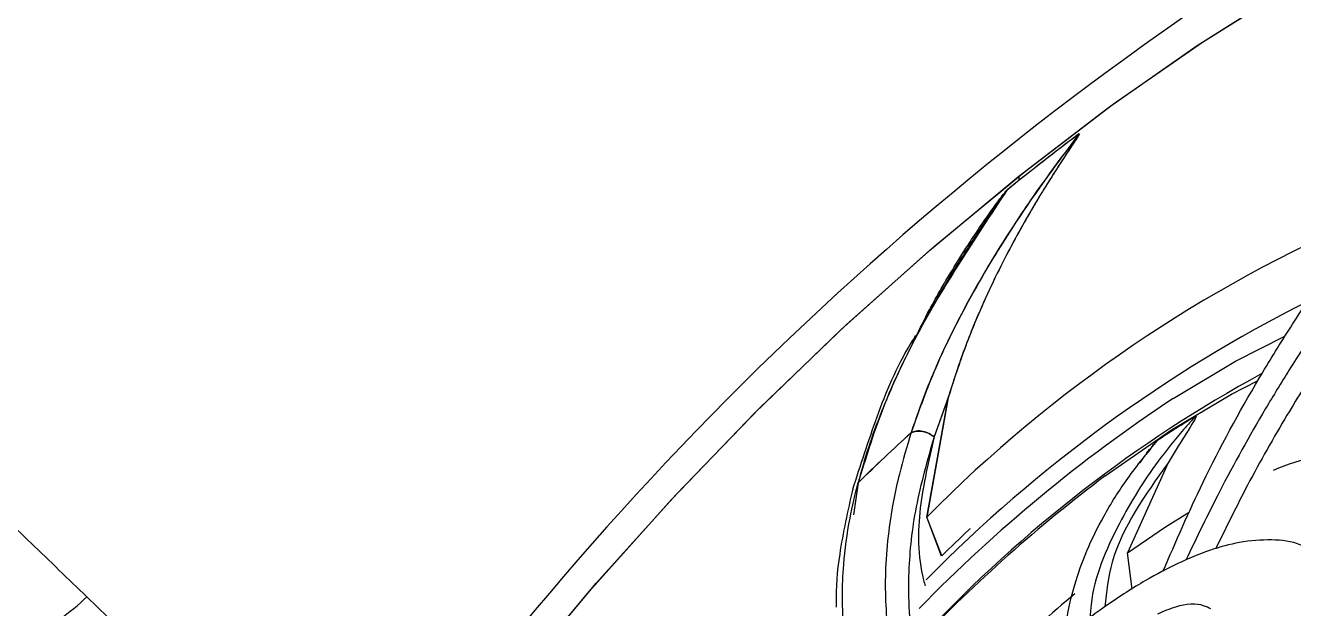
# Model space of a CAD drawing. Header units: inches. Extents: x 2 to 86, y -22 to 129.
# Drawn here: x 68.909 to 70.377, y 16.718 to 17.393 of the extents above; entities that cross this region are included whole.
import ezdxf

# ---------------------------------------------------------------- set-up
doc = ezdxf.new("R2010")
doc.units = ezdxf.units.IN
doc.header["$MEASUREMENT"] = 0
doc.layers.add('1', color=4, linetype='Continuous')
doc.layers.add('BDIM_CYAN', color=4, linetype='Continuous')

# ---------------------------------------------------------------- blocks, each defined once
blk = doc.blocks.new('2020 HS PILLOW')
at = {"layer": '1', "color": 2}
for points, knots in [([(5.8034, -0.0127), (5.5758, -0.0117), (5.1207, -0.0097), (4.4379, -0.0073), (3.7551, -0.0052), (3.0724, -0.0034), (2.3896, -0.0021), (1.7069, -0.001), (1.0241, -0.0003), (0.3414, 0), (-0.3414, 0), (-1.0241, -0.0003), (-1.7069, -0.001), (-2.3896, -0.0021), (-3.0724, -0.0034), (-3.7551, -0.0052), (-4.4379, -0.0073), (-5.1207, -0.0097), (-5.5758, -0.0117), (-5.8034, -0.0127)], [0, 0, 0, 0, 0.058824, 0.117648, 0.176472, 0.235295, 0.294119, 0.352942, 0.411765, 0.470588, 0.529412, 0.588235, 0.647058, 0.705881, 0.764705, 0.823528, 0.882352, 0.941176, 1, 1, 1, 1]), ([(5.8027, -0.0093), (4.0523, -0.005), (0.1838, 0.0045), (-3.6846, -0.0044), (-5.8027, -0.0093)], [0, 0, 0, 0, 0.452479, 1, 1, 1, 1])]:
    blk.add_open_spline(points, degree=3, knots=knots, dxfattribs=at)
blk = doc.blocks.new('2020 RHYTHM')
at = {"layer": 'BDIM_CYAN', "color": 3}
for p, q in [((67.579, 15.8383), (67.6042, 15.9781)), ((67.6037, 15.9766), (67.579, 15.8383)), ((67.6042, 15.9781), (67.5873, 15.9313)), ((67.6037, 15.9766), (67.5875, 15.9312)), ((67.8583, 15.9013), (67.8113, 15.7968)), ((67.4996, 15.8781), (67.4942, 15.8408)), ((67.5958, 15.7929), (67.579, 15.8383)), ((67.5965, 15.7935), (67.579, 15.8383)), ((67.8167, 15.7548), (67.8113, 15.7968)), ((66.9136, 15.4488), (66.6068, 15.7459))]:
    blk.add_line(p, q, dxfattribs=at)
at = {"layer": 'BDIM_CYAN', "color": 3, "flags": 128}
for points in [[(66.6805, 14.7849), (66.6812, 14.8104), (66.6904, 14.884), (66.71, 14.9649), (66.7399, 15.0522), (66.7796, 15.145), (66.8288, 15.2423), (66.887, 15.3433), (66.9535, 15.4468), (67.0278, 15.5517), (67.109, 15.657), (67.1963, 15.7617), (67.2889, 15.8646), (67.3857, 15.9647), (67.4857, 16.0609), (67.588, 16.1523), (67.6915, 16.238), (67.7952, 16.317), (67.8979, 16.3885), (67.9986, 16.4519)], [(67.6856, 16.2332), (67.7892, 16.3126), (67.892, 16.3846), (67.9929, 16.4485), (68.0907, 16.5035), (68.1847, 16.5492), (68.2737, 16.585), (68.3568, 16.6106), (68.4333, 16.6257), (68.4439, 16.6271)], [(66.6805, 14.7818), (66.681, 14.8064), (66.6896, 14.8796), (66.7086, 14.9601), (66.7379, 15.047), (66.777, 15.1395), (66.8257, 15.2366), (66.8834, 15.3374), (66.9495, 15.4407), (67.0233, 15.5456), (67.1042, 15.651), (67.1912, 15.7557), (67.2834, 15.8587), (67.38, 15.959), (67.4799, 16.0555), (67.5821, 16.1472), (67.6856, 16.2332)], [(67.864, 15.9756), (67.9364, 16.019), (67.9934, 16.0479)], [(67.8622, 15.9394), (67.9317, 15.9806), (67.9616, 15.996)], [(67.7854, 15.886), (67.7903, 15.8896), (67.8622, 15.9394)], [(67.8113, 15.7968), (67.8551, 15.8269), (67.8827, 15.8441)]]:
    blk.add_lwpolyline(points, dxfattribs=at)
at = {"layer": 'BDIM_CYAN', "color": 3}
for centre, radius, start, end in [((70.0193, 13.3218), 3.765, 123.2177, 147.9622), ((69.6982, 13.708), 3.2252, 127.0493, 128.9231), ((69.6856, 13.7242), 3.2047, 127.0454, 128.6201), ((69.763, 13.6266), 3.3293, 128.6118, 128.9106), ((68.1859, 16.2152), 0.5006, 177.9363, 178.5258), ((68.7209, 14.7102), 1.6052, 113.1248, 135.3501), ((68.7751, 14.5904), 1.6774, 116.7666, 135.5213), ((68.7105, 14.6418), 1.5525, 118.6291, 136.9016), ((68.8525, 14.4808), 1.792, 123.4768, 135.6975), ((68.4993, 14.9461), 1.1786, 121.1239, 123.6441), ((69.3989, 13.9311), 2.7201, 132.5119, 134.2891), ((69.399, 13.931), 2.7201, 132.5117, 134.2889), ((66.8094, 16.5563), 1.6728, 314.552, 338.2123), ((68.0747, 15.6749), 0.2372, 88.1607, 113.6001), ((68.8558, 14.4644), 1.7795, 126.9801, 136.327), ((67.7568, 15.7573), 0.2988, 319.4374, 0.0009), ((68.657, 14.6566), 1.42, 129.6778, 138.3717)]:
    blk.add_arc(centre, radius, start, end, dxfattribs=at)
for points, knots in [([(66.6068, 15.7459), (66.5853, 15.7666), (66.5424, 15.808), (66.4777, 15.8703), (66.4126, 15.9328), (66.3473, 15.9955), (66.2816, 16.0584), (66.2156, 16.1216), (66.1493, 16.185), (66.0827, 16.2486), (66.0157, 16.3125), (65.9485, 16.3765), (65.881, 16.4408), (65.8132, 16.5053), (65.7452, 16.57), (65.6768, 16.635), (65.6082, 16.7001), (65.5393, 16.7655), (65.4702, 16.8311), (65.4009, 16.8969), (65.3313, 16.9629), (65.2615, 17.029), (65.1915, 17.0953), (65.1214, 17.1618), (65.0582, 17.2217), (65.002, 17.2749), (64.9529, 17.3214), (64.9038, 17.368), (64.8547, 17.4145), (64.8056, 17.461), (64.7565, 17.5074), (64.7076, 17.5537), (64.6588, 17.5997), (64.6103, 17.6455), (64.562, 17.6909), (64.5304, 17.7204), (64.5146, 17.7351)], [0, 0, 0, 0, 0.032606, 0.065212, 0.097817, 0.130423, 0.163028, 0.195633, 0.228238, 0.260844, 0.29345, 0.326056, 0.358663, 0.39127, 0.423878, 0.456486, 0.489095, 0.521704, 0.554314, 0.586924, 0.619534, 0.652145, 0.684755, 0.717366, 0.749976, 0.772704, 0.795432, 0.818161, 0.84089, 0.86362, 0.886351, 0.909083, 0.931815, 0.954545, 0.977274, 1, 1, 1, 1]), ([(68.7143, 16.5739), (68.7253, 16.5607), (68.7455, 16.5365), (68.7607, 16.4904), (68.767, 16.447), (68.7678, 16.4064), (68.7647, 16.3598), (68.7551, 16.3003), (68.7343, 16.2214), (68.7008, 16.1276), (68.6503, 16.0155), (68.581, 15.8873), (68.5008, 15.7596), (68.4162, 15.6394), (68.3321, 15.5296), (68.2409, 15.4196), (68.1432, 15.3106), (68.0402, 15.2037), (67.9332, 15.1005), (67.8242, 15.0031), (67.704, 14.9038), (67.5751, 14.8069), (67.4405, 14.7173), (67.3145, 14.6443), (67.2003, 14.5886), (67.1018, 14.5501), (67.0324, 14.5298), (66.9859, 14.5199), (66.9506, 14.5141), (66.9133, 14.5104), (66.8707, 14.5101), (66.8259, 14.5157), (66.7816, 14.5292), (66.7588, 14.5473), (66.7473, 14.5564)], [0, 0, 0, 0, 0.038806, 0.070944, 0.096403, 0.115934, 0.134072, 0.162814, 0.192608, 0.22628, 0.263831, 0.305141, 0.34782, 0.380128, 0.412681, 0.445476, 0.478509, 0.511778, 0.545279, 0.578726, 0.611495, 0.654074, 0.695395, 0.735451, 0.774236, 0.810084, 0.841419, 0.8554, 0.868454, 0.887838, 0.908897, 0.935512, 0.967658, 1, 1, 1, 1]), ([(67.1305, 14.0024), (67.1375, 14.0039), (67.1863, 14.0144), (67.2909, 14.0543), (67.4318, 14.1185), (67.5706, 14.195), (67.7023, 14.2769), (67.8378, 14.3704), (67.9757, 14.4748), (68.1135, 14.5882), (68.2488, 14.7087), (68.3802, 14.8348), (68.5183, 14.9771), (68.6593, 15.1351), (68.7976, 15.3054), (68.9205, 15.4727), (69.0291, 15.6379), (69.1234, 15.8015), (69.1951, 15.949), (69.246, 16.0782), (69.2802, 16.1898), (69.2994, 16.2919), (69.307, 16.3579), (69.3043, 16.3861), (69.3042, 16.387)], [0, 0, 0, 0, 0.009348, 0.065012, 0.122243, 0.16698, 0.211722, 0.257411, 0.303105, 0.348794, 0.394488, 0.439225, 0.483967, 0.541193, 0.596858, 0.650851, 0.70484, 0.760505, 0.817736, 0.862473, 0.907215, 0.952904, 0.998598, 1, 1, 1, 1]), ([(67.8523, 15.7754), (67.8672, 15.8099), (67.8997, 15.8851), (67.9505, 15.9783), (67.9978, 16.0554), (68.0358, 16.1125), (68.0752, 16.1668), (68.12, 16.2241), (68.1646, 16.2769), (68.1977, 16.3125), (68.2118, 16.3276)], [0, 0, 0, 0, 0.176583, 0.385391, 0.483438, 0.58446, 0.692744, 0.782113, 0.90752, 1, 1, 1, 1]), ([(68.2555, 16.3328), (68.2396, 16.3164), (68.2026, 16.2784), (68.1526, 16.2212), (68.1065, 16.1639), (68.0679, 16.1124), (68.032, 16.0611), (67.9997, 16.0114), (67.9608, 15.9474), (67.9198, 15.8739), (67.8914, 15.8147), (67.8786, 15.7882)], [0, 0, 0, 0, 0.1037973, 0.2406144, 0.3394694, 0.4320675, 0.5271443, 0.6191206, 0.6978641, 0.8642996, 1, 1, 1, 1]), ([(68.2717, 16.3136), (68.2447, 16.2854), (68.1914, 16.2298), (68.1262, 16.1493), (68.0737, 16.0778), (68.0319, 16.0156), (67.9894, 15.9465), (67.9492, 15.8751), (67.9244, 15.8243), (67.9132, 15.8013)], [0, 0, 0, 0, 0.187552, 0.369468, 0.488771, 0.607061, 0.72472, 0.875338, 1, 1, 1, 1]), ([(67.755, 16.2821), (67.7382, 16.2597), (67.7046, 16.215), (67.6628, 16.151), (67.6276, 16.0909), (67.6001, 16.0366), (67.5774, 15.9849), (67.5663, 15.9524), (67.5608, 15.9362)], [0, 0, 0, 0, 0.192909, 0.386631, 0.548009, 0.709745, 0.856105, 1, 1, 1, 1]), ([(67.755, 16.2821), (67.7298, 16.2481), (67.6821, 16.1835), (67.6271, 16.091), (67.5866, 16.0092), (67.5691, 15.9594), (67.5609, 15.9361)], [0, 0, 0, 0, 0.292679, 0.556946, 0.792739, 1, 1, 1, 1]), ([(67.755, 16.2821), (67.755, 16.2821), (67.7551, 16.2822), (67.7552, 16.2822), (67.7552, 16.2822), (67.7552, 16.2822), (67.7553, 16.2822), (67.7553, 16.282), (67.7551, 16.2816), (67.7541, 16.2797), (67.7508, 16.2746), (67.7449, 16.2655), (67.7379, 16.2549), (67.7308, 16.2441), (67.7243, 16.2339), (67.7173, 16.2228), (67.7099, 16.2108), (67.699, 16.1926), (67.685, 16.168), (67.6655, 16.1316), (67.6433, 16.0852), (67.6212, 16.0316), (67.6093, 15.9941), (67.6037, 15.9766)], [0, 0, 0, 0, 0.000488, 0.0007, 0.000907, 0.001121, 0.001355, 0.001914, 0.003532, 0.005918, 0.023647, 0.05472, 0.099082, 0.129606, 0.163252, 0.199986, 0.239766, 0.282552, 0.37952, 0.4809, 0.638236, 0.830506, 1, 1, 1, 1]), ([(67.755, 16.2821), (67.755, 16.2821), (67.755, 16.2821), (67.7551, 16.2822), (67.7552, 16.2822), (67.7552, 16.2822), (67.7553, 16.2822), (67.7553, 16.2821), (67.7552, 16.2819), (67.755, 16.2814), (67.7537, 16.2789), (67.7507, 16.2743), (67.7461, 16.2673), (67.7407, 16.2591), (67.733, 16.2473), (67.723, 16.2318), (67.7109, 16.2124), (67.6935, 16.1832), (67.6691, 16.1392), (67.6426, 16.0839), (67.6202, 16.0283), (67.6092, 15.9939), (67.6042, 15.9781)], [0, 0, 0, 0, 0.000296, 0.000557, 0.000798, 0.001036, 0.001288, 0.001571, 0.002264, 0.004305, 0.007322, 0.029667, 0.051093, 0.078872, 0.112962, 0.169577, 0.234058, 0.306257, 0.459547, 0.666731, 0.846468, 1, 1, 1, 1]), ([(67.6718, 16.2172), (67.6622, 16.2035), (67.6421, 16.1748), (67.6155, 16.1335), (67.5893, 16.0897), (67.5643, 16.0441), (67.5429, 15.9997), (67.5251, 15.9575), (67.5108, 15.9187), (67.5032, 15.8916), (67.4995, 15.8783)], [0, 0, 0, 0, 0.1189744, 0.2502132, 0.3590512, 0.5002757, 0.6497203, 0.7501819, 0.8767226, 1, 1, 1, 1]), ([(67.6719, 16.2172), (67.6337, 16.1596), (67.5764, 16.0732), (67.5244, 15.9598), (67.5079, 15.9054), (67.4996, 15.8781)], [0, 0, 0, 0, 0.4999715, 0.7500414, 1, 1, 1, 1]), ([(67.5658, 16.046), (67.5711, 16.0568), (67.5843, 16.084), (67.6062, 16.1211), (67.6273, 16.1546), (67.645, 16.181), (67.6584, 16.2), (67.6677, 16.2123), (67.6704, 16.2156), (67.6713, 16.2166), (67.6716, 16.217), (67.6718, 16.2171), (67.6718, 16.2172)], [0, 0, 0, 0, 0.188938, 0.474776, 0.647046, 0.777115, 0.939637, 0.981483, 0.99356, 0.997445, 0.998878, 1, 1, 1, 1]), ([(67.566, 16.0486), (67.5642, 16.0459), (67.5442, 16.0139), (67.5197, 15.9536), (67.5019, 15.8979), (67.493, 15.8701)], [0, 0, 0, 0, 0.044409, 0.521999, 1, 1, 1, 1]), ([(67.8901, 15.9551), (67.8895, 15.9544), (67.8879, 15.9527), (67.8832, 15.9476), (67.8688, 15.9313), (67.8376, 15.8929), (67.7969, 15.826), (67.7704, 15.7637), (67.7681, 15.7267), (67.7678, 15.7215)], [0, 0, 0, 0, 0.0091958, 0.0245636, 0.0736341, 0.2412008, 0.5546391, 0.9378375, 1, 1, 1, 1]), ([(67.8901, 15.9551), (67.8902, 15.9551), (67.8903, 15.9552), (67.8906, 15.9553), (67.8907, 15.9552), (67.8908, 15.955), (67.8906, 15.9543), (67.8892, 15.9513), (67.8814, 15.9387), (67.8704, 15.9215), (67.8613, 15.9064), (67.8583, 15.9013)], [0, 0, 0, 0, 0.0054864, 0.0110267, 0.0160424, 0.0215241, 0.0308969, 0.0601677, 0.194769, 0.7287144, 1, 1, 1, 1]), ([(67.5608, 15.9362), (67.556, 15.9201), (67.5448, 15.8828), (67.5355, 15.8321), (67.5309, 15.785), (67.5306, 15.7453), (67.5332, 15.7078), (67.5387, 15.6735), (67.549, 15.6316), (67.5644, 15.5882), (67.5816, 15.5568), (67.5888, 15.5437)], [0, 0, 0, 0, 0.105432, 0.244405, 0.344817, 0.438874, 0.535449, 0.628874, 0.708858, 0.877915, 1, 1, 1, 1]), ([(67.5873, 15.9313), (67.5796, 15.9039), (67.5643, 15.8499), (67.5573, 15.7831), (67.5578, 15.7285), (67.5629, 15.6843), (67.5733, 15.6384), (67.5866, 15.5979), (67.5995, 15.5729), (67.6043, 15.5637)], [0, 0, 0, 0, 0.194775, 0.383698, 0.507595, 0.630442, 0.752632, 0.909051, 1, 1, 1, 1]), ([(67.5873, 15.9313), (67.5855, 15.9327), (67.5817, 15.9355), (67.5742, 15.9379), (67.5667, 15.9383), (67.5627, 15.9369), (67.5608, 15.9362)], [0, 0, 0, 0, 0.24063, 0.5, 0.75937, 1, 1, 1, 1]), ([(67.5609, 15.9361), (67.5629, 15.9368), (67.5669, 15.9382), (67.5745, 15.9377), (67.5819, 15.9353), (67.5857, 15.9325), (67.5875, 15.9312)], [0, 0, 0, 0, 0.2437467, 0.5042949, 0.7624503, 1, 1, 1, 1]), ([(67.5875, 15.9312), (67.5811, 15.9039), (67.5684, 15.8498), (67.568, 15.7913), (67.5764, 15.7607), (67.577, 15.7585)], [0, 0, 0, 0, 0.485245, 0.963035, 1, 1, 1, 1]), ([(67.7398, 15.7041), (67.7401, 15.7081), (67.7414, 15.7268), (67.7491, 15.7586), (67.7635, 15.7997), (67.7839, 15.841), (67.811, 15.8842), (67.8343, 15.9127), (67.8463, 15.9273)], [0, 0, 0, 0, 0.0512835, 0.2390218, 0.4090672, 0.5866135, 0.787932, 1, 1, 1, 1]), ([(67.8259, 15.9013), (67.828, 15.9044), (67.832, 15.9103), (67.8375, 15.9175), (67.8417, 15.9227), (67.8442, 15.9254), (67.8456, 15.9268), (67.8461, 15.9272), (67.8463, 15.9273)], [0, 0, 0, 0, 0.339322, 0.649878, 0.82902, 0.928472, 0.982045, 1, 1, 1, 1]), ([(67.8583, 15.9013), (67.8315, 15.8637), (67.7935, 15.8103), (67.7869, 15.7517), (67.7849, 15.7342)], [0, 0, 0, 0, 0.70266, 1, 1, 1, 1]), ([(67.4932, 15.8709), (67.4875, 15.8455), (67.4773, 15.7998), (67.4733, 15.7549), (67.4741, 15.7354), (67.4741, 15.734)], [0, 0, 0, 0, 0.539078, 0.967599, 1, 1, 1, 1]), ([(67.5664, 15.5128), (67.5539, 15.5289), (67.5258, 15.5649), (67.5026, 15.6175), (67.4891, 15.6659), (67.4828, 15.7044), (67.4807, 15.7437), (67.4825, 15.788), (67.4883, 15.8319), (67.4961, 15.8645), (67.4995, 15.8783)], [0, 0, 0, 0, 0.168969, 0.379707, 0.478661, 0.580617, 0.689903, 0.780098, 0.906664, 1, 1, 1, 1]), ([(67.6292, 15.8247), (67.6287, 15.8243), (67.6176, 15.8143), (67.6068, 15.8037), (67.5965, 15.7935)], [0, 0, 0, 0, 0.041969, 1, 1, 1, 1]), ([(67.9335, 14.5508), (67.9877, 14.5953), (68.0979, 14.6858), (68.2626, 14.838), (68.4129, 14.9892), (68.5461, 15.135), (68.6624, 15.2719), (68.7715, 15.411), (68.8725, 15.551), (68.9621, 15.6887), (69.0193, 15.7826), (69.043, 15.8286), (69.0444, 15.8313)], [0, 0, 0, 0, 0.12216, 0.248108, 0.377601, 0.478825, 0.580061, 0.683439, 0.786829, 0.890207, 0.993597, 1, 1, 1, 1]), ([(68.0264, 15.7979), (68.0216, 15.8008), (68.0069, 15.8098), (67.9773, 15.8128), (67.9424, 15.8102), (67.9062, 15.8003), (67.8699, 15.7854), (67.8302, 15.7644), (67.7907, 15.739), (67.7544, 15.7121), (67.723, 15.6862), (67.6932, 15.6597), (67.6734, 15.6399), (67.6636, 15.6302)], [0, 0, 0, 0, 0.049276, 0.153429, 0.264087, 0.364181, 0.465461, 0.563944, 0.680071, 0.76924, 0.83988, 0.920943, 1, 1, 1, 1]), ([(67.5798, 14.1855), (67.5804, 14.1859), (67.6232, 14.2094), (67.7132, 14.2675), (67.8483, 14.3598), (67.9862, 14.4646), (68.124, 14.5779), (68.2593, 14.6984), (68.3907, 14.8245), (68.5288, 14.9668), (68.6698, 15.1248), (68.8081, 15.2951), (68.9308, 15.4623), (69.0404, 15.6279), (69.0998, 15.7344), (69.13, 15.7885)], [0, 0, 0, 0, 0.001161, 0.076457, 0.153346, 0.230245, 0.307134, 0.384032, 0.45932, 0.534616, 0.630921, 0.7246, 0.815464, 0.906321, 1, 1, 1, 1]), ([(66.4666, 15.6747), (66.4927, 15.679), (66.5179, 15.6874), (66.5651, 15.7114), (66.5871, 15.727), (66.6068, 15.7459)], [0, 0, 0, 0, 0.5, 0.5, 1, 1, 1, 1]), ([(67.9078, 15.7318), (67.9051, 15.7332), (67.8947, 15.7385), (67.8736, 15.7379), (67.8529, 15.7288), (67.8458, 15.7257)], [0, 0, 0, 0, 0.186998, 0.719339, 1, 1, 1, 1])]:
    blk.add_open_spline(points, degree=3, knots=knots, dxfattribs=at)
at = {"layer": '1', "color": 3, "xscale": -1, "rotation": 45.00000000000001}
blk.add_blockref('2020 HS PILLOW', (71.8556, 15.8359), dxfattribs=at)

msp = doc.modelspace()

# ---------------------------------------------------------------- block references
msp.add_blockref('2020 RHYTHM', (2.3733, 0.9854))

doc.saveas('drawing.dxf')
